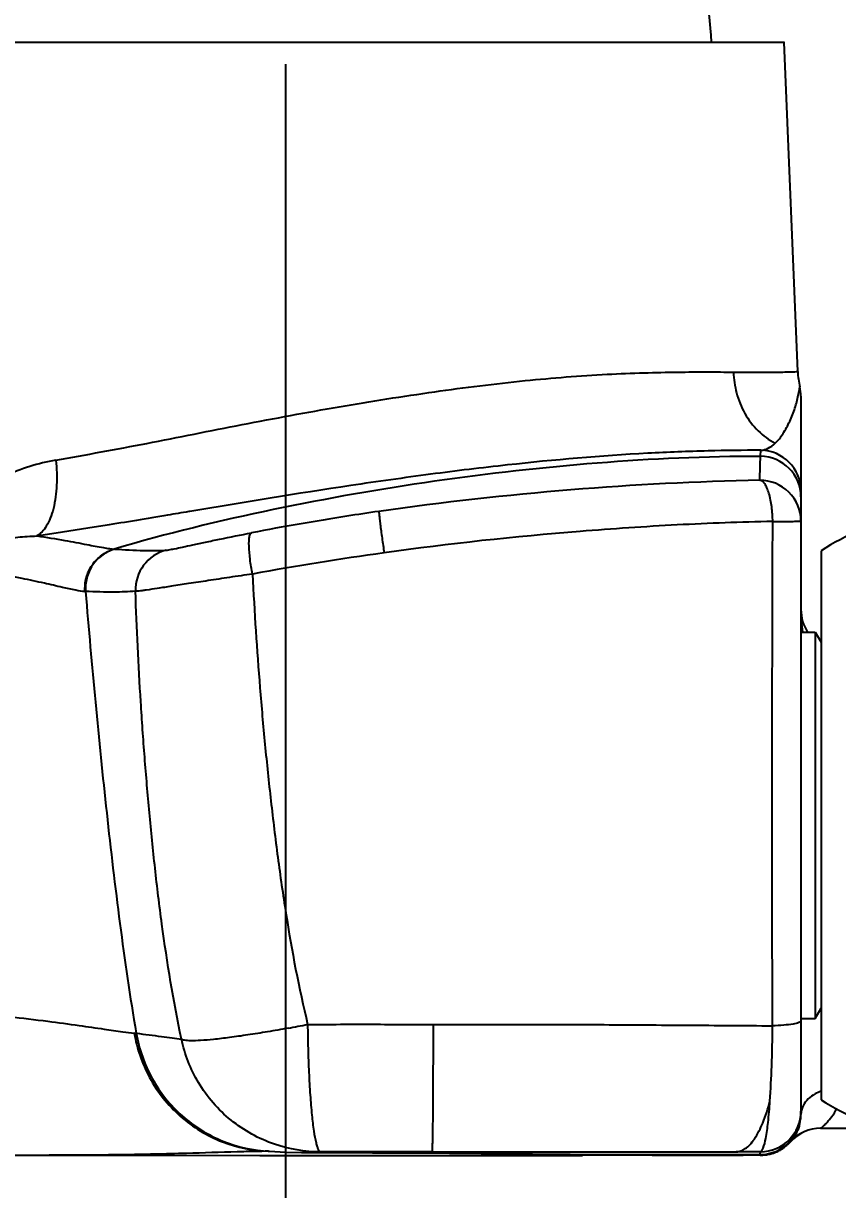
# Model space of a CAD drawing. Header units: millimetres. Extents: x 3766 to 4318, y 26587 to 26937.
# Drawn here: x 3940.9 to 3980.9, y 26662.7 to 26720.1 of the extents above; entities that cross this region are included whole.
import ezdxf

# ---------------------------------------------------------------- set-up
doc = ezdxf.new("R2010")
doc.units = ezdxf.units.MM
doc.styles.get("Standard").update_dxf_attribs({"font": ''})
doc.styles.get('Standard').set_extended_font_data('SimSun')
doc.dimstyles.new('副本 ISO-25-2bei', dxfattribs={"dimscale": 1.7, "dimtxt": 5, "dimasz": 5, "dimexe": 0.5, "dimexo": 0.625, "dimgap": 1, "dimtad": 1, "dimlfac": 0.0393, "dimdsep": 46, "dimtxsty": 'Standard', "dimcen": 2.5, "dimclrd": 1, "dimclre": 1, "dimclrt": 3, "dimadec": 0, "dimazin": 0, "dimtfac": 1, "dimtmove": 0, "dimatfit": 3, "dimfxl": 0, "dimarcsym": 0})

# ---------------------------------------------------------------- blocks, each defined once
blk = doc.blocks.new('*D2')
at = {"color": 1, "lineweight": -2, "transparency": 16777216}
for p, q in [((3953.78, 26718.093), (3953.78, 26602.999)), ((4030.716, 26620.6), (4030.716, 26602.999)), ((3962.28, 26603.849), (4022.216, 26603.849))]:
    blk.add_line(p, q, dxfattribs=at)
at = {"color": 1, "transparency": 16777216}
for points in [[(3962.28, 26605.266), (3962.28, 26602.433), (3953.78, 26603.849)], [(4022.216, 26605.266), (4022.216, 26602.433), (4030.716, 26603.849)]]:
    blk.add_solid(points, dxfattribs=at)
at = {"layer": 'Defpoints', "color": 0, "transparency": 16777216}
for p in [(3953.78, 26719.155), (4030.716, 26621.663), (4030.716, 26603.849)]:
    blk.add_point(p, dxfattribs=at)
at = {"color": 3, "transparency": 16777216, "insert": (3992.248, 26609.799), "char_height": 8.5, "attachment_point": 5, "bg_fill": 3, "box_fill_scale": 1.1, "bg_fill_color": 256, "bg_fill_true_color": 13158600, "bg_fill_transparency": 0}
blk.add_mtext('76.9', dxfattribs=at)
blk = doc.blocks.new('*D3')
at = {"color": 1, "lineweight": -2, "transparency": 16777216}
for p, q in [((3848.034, 26750.526), (3848.034, 26587.851)), ((4030.716, 26610.737), (4030.716, 26587.851)), ((3856.534, 26588.701), (4022.216, 26588.701))]:
    blk.add_line(p, q, dxfattribs=at)
at = {"color": 1, "transparency": 16777216}
for points in [[(3856.534, 26590.118), (3856.534, 26587.285), (3848.034, 26588.701)], [(4022.216, 26590.118), (4022.216, 26587.285), (4030.716, 26588.701)]]:
    blk.add_solid(points, dxfattribs=at)
at = {"layer": 'Defpoints', "color": 0, "transparency": 16777216}
for p in [(3848.034, 26751.588), (4030.716, 26611.8), (4030.716, 26588.701)]:
    blk.add_point(p, dxfattribs=at)
at = {"color": 3, "transparency": 16777216, "insert": (3939.375, 26594.651), "char_height": 8.5, "attachment_point": 5, "bg_fill": 3, "box_fill_scale": 1.1, "bg_fill_color": 256, "bg_fill_true_color": 13158600, "bg_fill_transparency": 0}
blk.add_mtext('182.7', dxfattribs=at)

msp = doc.modelspace()

# ---------------------------------------------------------------- linework, layer by layer
for points in [[(3974.703, 26719.166), (3974.521, 26722.898), (3973.343, 26726.514), (3971.29, 26729.638)], [(3929.272, 26719.166), (3929.272, 26719.166), (3978.287, 26719.166), (3978.287, 26719.166)], [(3978.943, 26702.968), (3978.943, 26702.968), (3978.285, 26719.166), (3978.285, 26719.166)], [(3978.944, 26702.968), (3978.954, 26702.715), (3978.989, 26702.465), (3979.046, 26702.219)], [(3979.1, 26701.763), (3979.1, 26701.917), (3979.081, 26702.069), (3979.046, 26702.219)], [(3979.1, 26701.763), (3979.1, 26701.763), (3979.1, 26666.457), (3979.1, 26666.457)], [(3977.117, 26698.805), (3977.117, 26698.805), (3977.129, 26699.103), (3977.129, 26699.103)], [(3979.1, 26697.103), (3979.1, 26698.196), (3978.222, 26699.087), (3977.129, 26699.103)], [(3979.1, 26696.806), (3979.1, 26697.903), (3978.214, 26698.795), (3977.115, 26698.805)], [(3977.099, 26697.622), (3977.094, 26697.623), (3977.089, 26697.623), (3977.083, 26697.625)], [(3949.072, 26696.093), (3949.072, 26696.093), (3949.024, 26696.085), (3949.024, 26696.085)], [(3981.993, 26695.163), (3981.335, 26694.885), (3980.701, 26694.551), (3980.1, 26694.166)], [(3945.382, 26694.242), (3945.382, 26694.242), (3945.358, 26694.244), (3945.358, 26694.244)], [(3947.913, 26694.185), (3946.995, 26693.955), (3946.364, 26693.115), (3946.4, 26692.169)], [(3958.62, 26694.059), (3956.456, 26693.755), (3954.296, 26693.409), (3952.146, 26693.018)], [(3980.1, 26694.166), (3980.1, 26694.166), (3980.1, 26667.166), (3980.1, 26667.166)], [(3943.924, 26692.155), (3943.933, 26692.155), (3943.941, 26692.154), (3943.949, 26692.154)], [(3979.1, 26691.266), (3979.1, 26690.898), (3979.125, 26690.53), (3979.177, 26690.164)], [(3979.1, 26691.266), (3979.1, 26690.874), (3979.215, 26690.49), (3979.431, 26690.162)], [(3979.1, 26690.166), (3979.1, 26690.166), (3979.799, 26690.166), (3979.799, 26690.166)], [(3979.799, 26690.166), (3979.799, 26690.166), (3980.1, 26689.665), (3980.1, 26689.665)], [(3979.799, 26690.166), (3979.799, 26690.166), (3979.799, 26671.165), (3979.799, 26671.165)], [(3979.799, 26671.165), (3979.799, 26671.165), (3980.1, 26671.665), (3980.1, 26671.665)], [(3979.1, 26671.165), (3979.1, 26671.165), (3979.799, 26671.165), (3979.799, 26671.165)], [(3953.895, 26670.687), (3954.217, 26670.746), (3954.538, 26670.808), (3954.86, 26670.872)], [(3980.1, 26667.166), (3980.701, 26666.779), (3981.335, 26666.446), (3981.993, 26666.168)], [(3977.107, 26664.611), (3978.209, 26664.616), (3979.1, 26665.51), (3979.1, 26666.611)], [(3979.084, 26666.199), (3979.092, 26666.263), (3979.097, 26666.328), (3979.098, 26666.393)], [(3979.098, 26666.398), (3979.098, 26666.398), (3979.1, 26666.484), (3979.1, 26666.484)], [(3979.098, 26666.399), (3979.1, 26666.422), (3979.1, 26666.445), (3979.1, 26666.468)], [(3979.098, 26666.393), (3979.1, 26666.411), (3979.1, 26666.429), (3979.1, 26666.446)], [(3979.113, 26666.604), (3979.106, 26666.564), (3979.102, 26666.524), (3979.1, 26666.484)], [(3979.1, 26666.484), (3979.1, 26666.472), (3979.1, 26666.46), (3979.1, 26666.446)], [(3978.914, 26665.676), (3978.914, 26665.676), (3979.009, 26665.894), (3979.009, 26665.894)], [(3978.395, 26664.942), (3978.395, 26664.942), (3978.762, 26665.356), (3978.762, 26665.356)], [(3980.07, 26665.765), (3979.504, 26665.765), (3978.963, 26665.526), (3978.584, 26665.106)], [(3980.074, 26665.765), (3979.506, 26665.765), (3978.966, 26665.524), (3978.586, 26665.103)], [(3980.072, 26665.765), (3980.072, 26665.765), (3983.369, 26665.765), (3983.369, 26665.765)], [(3952.924, 26664.632), (3952.924, 26664.632), (3952.965, 26664.631), (3952.965, 26664.631)], [(3952.937, 26664.631), (3952.937, 26664.631), (3952.946, 26664.631), (3952.946, 26664.631)], [(3952.965, 26664.631), (3952.965, 26664.631), (3952.976, 26664.631), (3952.976, 26664.631)], [(3952.98, 26664.631), (3952.98, 26664.631), (3952.984, 26664.631), (3952.984, 26664.631)], [(3977.395, 26664.489), (3977.395, 26664.489), (3977.926, 26664.645), (3977.926, 26664.645)], [(3977.787, 26664.562), (3977.873, 26664.593), (3977.956, 26664.631), (3978.035, 26664.672)], [(3977.922, 26664.617), (3977.922, 26664.617), (3978.217, 26664.782), (3978.217, 26664.782)], [(3977.926, 26664.645), (3977.926, 26664.645), (3978.395, 26664.942), (3978.395, 26664.942)], [(3978.035, 26664.672), (3978.061, 26664.687), (3978.087, 26664.7), (3978.112, 26664.715)], [(3978.112, 26664.715), (3978.134, 26664.728), (3978.156, 26664.742), (3978.178, 26664.756)], [(3978.178, 26664.756), (3978.217, 26664.781), (3978.254, 26664.807), (3978.291, 26664.834)], [(3978.291, 26664.834), (3978.399, 26664.914), (3978.496, 26665.004), (3978.586, 26665.102)], [(3978.584, 26665.106), (3978.584, 26665.106), (3978.586, 26665.103), (3978.586, 26665.103)], [(3978.586, 26665.107), (3978.586, 26665.107), (3978.586, 26665.107), (3978.586, 26665.107)], [(3939.278, 26664.437), (3940.238, 26664.435), (3941.198, 26664.434), (3942.157, 26664.434)], [(3942.152, 26664.434), (3942.152, 26664.434), (3952.509, 26664.423), (3952.509, 26664.423)], [(3952.507, 26664.423), (3952.507, 26664.423), (3954.481, 26664.422), (3954.481, 26664.422)], [(3954.48, 26664.422), (3954.48, 26664.422), (3959.957, 26664.421), (3959.957, 26664.421)], [(3955.492, 26664.601), (3955.492, 26664.601), (3954.834, 26664.573), (3954.834, 26664.573)], [(3960.986, 26664.6), (3960.986, 26664.6), (3955.492, 26664.601), (3955.492, 26664.601)], [(3958.053, 26664.56), (3958.053, 26664.56), (3960.195, 26664.549), (3960.195, 26664.549)], [(3959.956, 26664.421), (3959.956, 26664.421), (3963.256, 26664.422), (3963.256, 26664.422)], [(3960.195, 26664.549), (3960.195, 26664.549), (3961.827, 26664.537), (3961.827, 26664.537)], [(3960.986, 26664.6), (3965.965, 26664.597), (3970.945, 26664.6), (3975.926, 26664.609)], [(3963.256, 26664.422), (3963.256, 26664.422), (3966.323, 26664.426), (3966.323, 26664.426)], [(3966.323, 26664.426), (3966.323, 26664.426), (3967.774, 26664.427), (3967.774, 26664.427)], [(3967.774, 26664.427), (3967.774, 26664.427), (3968.366, 26664.429), (3968.366, 26664.429)], [(3968.366, 26664.429), (3968.366, 26664.429), (3968.284, 26664.429), (3968.284, 26664.429)], [(3971.785, 26664.437), (3971.785, 26664.437), (3968.366, 26664.429), (3968.366, 26664.429)], [(3971.785, 26664.437), (3971.785, 26664.437), (3975.287, 26664.442), (3975.287, 26664.442)], [(3975.172, 26664.442), (3975.172, 26664.442), (3976.261, 26664.445), (3976.261, 26664.445)], [(3977.099, 26664.441), (3977.099, 26664.441), (3975.287, 26664.441), (3975.287, 26664.441)], [(3977.107, 26664.611), (3977.107, 26664.611), (3975.926, 26664.609), (3975.926, 26664.609)], [(3977.097, 26664.467), (3977.097, 26664.467), (3977.395, 26664.489), (3977.395, 26664.489)], [(3977.098, 26664.467), (3977.098, 26664.467), (3977.098, 26664.467), (3977.098, 26664.467)], [(3977.102, 26664.467), (3977.102, 26664.467), (3977.099, 26664.467), (3977.099, 26664.467)], [(3977.099, 26664.441), (3977.099, 26664.441), (3977.383, 26664.461), (3977.383, 26664.461)], [(3977.103, 26664.441), (3977.241, 26664.441), (3977.38, 26664.455), (3977.517, 26664.485)], [(3977.103, 26664.441), (3977.103, 26664.441), (3977.228, 26664.445), (3977.228, 26664.445)], [(3977.228, 26664.445), (3977.228, 26664.445), (3977.59, 26664.502), (3977.59, 26664.502)], [(3977.383, 26664.461), (3977.383, 26664.461), (3977.446, 26664.479), (3977.446, 26664.479)], [(3977.517, 26664.485), (3977.554, 26664.493), (3977.592, 26664.501), (3977.628, 26664.512)], [(3977.59, 26664.502), (3977.59, 26664.502), (3977.922, 26664.617), (3977.922, 26664.617)], [(3977.628, 26664.512), (3977.653, 26664.518), (3977.677, 26664.525), (3977.701, 26664.533)], [(3977.701, 26664.533), (3977.731, 26664.542), (3977.759, 26664.552), (3977.787, 26664.562)], [(3977.914, 26664.615), (3977.914, 26664.615), (3977.92, 26664.616), (3977.92, 26664.616)]]:
    msp.add_open_spline(points, degree=3)
for points, knots in [([(3953.789, 26719.166), (3953.789, 26719.171), (3953.785, 26719.176), (3953.78, 26719.176), (3953.78, 26719.176), (3953.774, 26719.176), (3953.769, 26719.171), (3953.769, 26719.166), (3953.769, 26719.166), (3953.769, 26719.161), (3953.774, 26719.155), (3953.78, 26719.155), (3953.78, 26719.155), (3953.785, 26719.155), (3953.789, 26719.161), (3953.789, 26719.166)], [0, 0, 0, 0, 0.25, 0.25, 0.25, 0.25, 0.5, 0.5, 0.5, 0.5, 0.75, 0.75, 0.75, 0.75, 1, 1, 1, 1]), ([(3942.487, 26698.612), (3943.976, 26698.882), (3945.465, 26699.155), (3946.95, 26699.443), (3946.95, 26699.443), (3947.726, 26699.593), (3948.5, 26699.748), (3949.276, 26699.902), (3949.276, 26699.902), (3950.063, 26700.057), (3950.851, 26700.213), (3951.641, 26700.366), (3951.641, 26700.366), (3953.227, 26700.672), (3954.817, 26700.967), (3956.41, 26701.241), (3956.41, 26701.241), (3957.971, 26701.509), (3959.535, 26701.757), (3961.103, 26701.979), (3961.103, 26701.979), (3962.582, 26702.19), (3964.064, 26702.375), (3965.551, 26702.527), (3965.551, 26702.527), (3966.891, 26702.662), (3968.236, 26702.767), (3969.583, 26702.838), (3969.583, 26702.838), (3970.185, 26702.869), (3970.789, 26702.895), (3971.393, 26702.912), (3971.393, 26702.912), (3971.942, 26702.928), (3972.492, 26702.939), (3973.04, 26702.947), (3973.04, 26702.947), (3973.531, 26702.953), (3974.021, 26702.957), (3974.511, 26702.956), (3974.511, 26702.956), (3974.937, 26702.956), (3975.363, 26702.952), (3975.788, 26702.941)], [0, 0, 0, 0, 0.090909, 0.090909, 0.090909, 0.090909, 0.181818, 0.181818, 0.181818, 0.181818, 0.272727, 0.272727, 0.272727, 0.272727, 0.363636, 0.363636, 0.363636, 0.363636, 0.454545, 0.454545, 0.454545, 0.454545, 0.545455, 0.545455, 0.545455, 0.545455, 0.636364, 0.636364, 0.636364, 0.636364, 0.727273, 0.727273, 0.727273, 0.727273, 0.818182, 0.818182, 0.818182, 0.818182, 0.909091, 0.909091, 0.909091, 0.909091, 1, 1, 1, 1]), ([(3975.788, 26702.941), (3976.239, 26702.936), (3976.69, 26702.935), (3977.14, 26702.936), (3977.14, 26702.936), (3977.32, 26702.937), (3977.501, 26702.939), (3977.681, 26702.941), (3977.681, 26702.941), (3977.831, 26702.943), (3977.98, 26702.945), (3978.13, 26702.948), (3978.13, 26702.948), (3978.246, 26702.951), (3978.362, 26702.953), (3978.479, 26702.956), (3978.479, 26702.956), (3978.563, 26702.959), (3978.647, 26702.961), (3978.732, 26702.964), (3978.732, 26702.964), (3978.783, 26702.964), (3978.835, 26702.966), (3978.887, 26702.968), (3978.887, 26702.968), (3978.906, 26702.968), (3978.926, 26702.97), (3978.944, 26702.968)], [0, 0, 0, 0, 0.142857, 0.142857, 0.142857, 0.142857, 0.285714, 0.285714, 0.285714, 0.285714, 0.428571, 0.428571, 0.428571, 0.428571, 0.571429, 0.571429, 0.571429, 0.571429, 0.714286, 0.714286, 0.714286, 0.714286, 0.857143, 0.857143, 0.857143, 0.857143, 1, 1, 1, 1]), ([(3975.788, 26702.941), (3975.799, 26702.598), (3975.848, 26702.254), (3975.937, 26701.921), (3975.937, 26701.921), (3976.03, 26701.571), (3976.167, 26701.233), (3976.344, 26700.917), (3976.344, 26700.917), (3976.521, 26700.603), (3976.74, 26700.311), (3976.998, 26700.058), (3976.998, 26700.058), (3977.243, 26699.816), (3977.525, 26699.609), (3977.829, 26699.45)], [0, 0, 0, 0, 0.25, 0.25, 0.25, 0.25, 0.5, 0.5, 0.5, 0.5, 0.75, 0.75, 0.75, 0.75, 1, 1, 1, 1]), ([(3978.971, 26701.815), (3978.99, 26701.906), (3979.009, 26701.997), (3979.025, 26702.088), (3979.025, 26702.088), (3979.03, 26702.116), (3979.035, 26702.144), (3979.039, 26702.172), (3979.039, 26702.172), (3979.042, 26702.188), (3979.045, 26702.203), (3979.046, 26702.219)], [0, 0, 0, 0, 0.333333, 0.333333, 0.333333, 0.333333, 0.666667, 0.666667, 0.666667, 0.666667, 1, 1, 1, 1]), ([(3977.829, 26699.45), (3977.985, 26699.583), (3978.11, 26699.749), (3978.222, 26699.923), (3978.222, 26699.923), (3978.346, 26700.114), (3978.453, 26700.315), (3978.55, 26700.521), (3978.55, 26700.521), (3978.649, 26700.733), (3978.736, 26700.949), (3978.807, 26701.171), (3978.807, 26701.171), (3978.875, 26701.383), (3978.927, 26701.598), (3978.971, 26701.815)], [0, 0, 0, 0, 0.25, 0.25, 0.25, 0.25, 0.5, 0.5, 0.5, 0.5, 0.75, 0.75, 0.75, 0.75, 1, 1, 1, 1]), ([(3977.13, 26699.103), (3976.266, 26699.102), (3975.402, 26699.092), (3974.539, 26699.071), (3974.539, 26699.071), (3973.549, 26699.047), (3972.56, 26699.007), (3971.571, 26698.954), (3971.571, 26698.954), (3969.273, 26698.83), (3966.978, 26698.632), (3964.689, 26698.381), (3964.689, 26698.381), (3963.426, 26698.243), (3962.166, 26698.088), (3960.905, 26697.922), (3960.905, 26697.922), (3959.598, 26697.749), (3958.293, 26697.564), (3956.988, 26697.369), (3956.988, 26697.369), (3954.344, 26696.973), (3951.707, 26696.534), (3949.072, 26696.093)], [0, 0, 0, 0, 0.166667, 0.166667, 0.166667, 0.166667, 0.333333, 0.333333, 0.333333, 0.333333, 0.5, 0.5, 0.5, 0.5, 0.666667, 0.666667, 0.666667, 0.666667, 0.833333, 0.833333, 0.833333, 0.833333, 1, 1, 1, 1]), ([(3977.128, 26699.103), (3977.252, 26699.108), (3977.375, 26699.146), (3977.487, 26699.202), (3977.487, 26699.202), (3977.613, 26699.265), (3977.726, 26699.35), (3977.827, 26699.447)], [0, 0, 0, 0, 0.5, 0.5, 0.5, 0.5, 1, 1, 1, 1]), ([(3942.487, 26698.612), (3942.052, 26698.537), (3941.621, 26698.434), (3941.2, 26698.303), (3941.2, 26698.303), (3940.786, 26698.174), (3940.382, 26698.019), (3939.986, 26697.843), (3939.986, 26697.843), (3939.598, 26697.67), (3939.219, 26697.476), (3938.85, 26697.265), (3938.85, 26697.265), (3938.488, 26697.057), (3938.133, 26696.834), (3937.788, 26696.597), (3937.788, 26696.597), (3937.618, 26696.481), (3937.449, 26696.36), (3937.284, 26696.239), (3937.284, 26696.239), (3937.118, 26696.117), (3936.956, 26695.991), (3936.795, 26695.864), (3936.795, 26695.864), (3936.635, 26695.738), (3936.478, 26695.608), (3936.323, 26695.477), (3936.323, 26695.477), (3936.169, 26695.346), (3936.017, 26695.212), (3935.867, 26695.077), (3935.867, 26695.077), (3935.718, 26694.943), (3935.571, 26694.807), (3935.427, 26694.669), (3935.427, 26694.669), (3935.354, 26694.6), (3935.282, 26694.53), (3935.211, 26694.46), (3935.211, 26694.46), (3935.14, 26694.391), (3935.071, 26694.321), (3935, 26694.25), (3935, 26694.25), (3934.93, 26694.181), (3934.862, 26694.11), (3934.792, 26694.039), (3934.792, 26694.039), (3934.759, 26694.004), (3934.724, 26693.968), (3934.691, 26693.933), (3934.691, 26693.933), (3934.656, 26693.897), (3934.622, 26693.861), (3934.589, 26693.825), (3934.589, 26693.825), (3934.556, 26693.79), (3934.522, 26693.754), (3934.487, 26693.719), (3934.487, 26693.719), (3934.454, 26693.683), (3934.419, 26693.648), (3934.388, 26693.611), (3934.388, 26693.611), (3934.356, 26693.572), (3934.327, 26693.529), (3934.295, 26693.492), (3934.295, 26693.492), (3934.279, 26693.473), (3934.263, 26693.456), (3934.244, 26693.44), (3934.244, 26693.44), (3934.228, 26693.425), (3934.209, 26693.413), (3934.188, 26693.406)], [0, 0, 0, 0, 0.052632, 0.052632, 0.052632, 0.052632, 0.105263, 0.105263, 0.105263, 0.105263, 0.157895, 0.157895, 0.157895, 0.157895, 0.210526, 0.210526, 0.210526, 0.210526, 0.263158, 0.263158, 0.263158, 0.263158, 0.315789, 0.315789, 0.315789, 0.315789, 0.368421, 0.368421, 0.368421, 0.368421, 0.421053, 0.421053, 0.421053, 0.421053, 0.473684, 0.473684, 0.473684, 0.473684, 0.526316, 0.526316, 0.526316, 0.526316, 0.578947, 0.578947, 0.578947, 0.578947, 0.631579, 0.631579, 0.631579, 0.631579, 0.684211, 0.684211, 0.684211, 0.684211, 0.736842, 0.736842, 0.736842, 0.736842, 0.789474, 0.789474, 0.789474, 0.789474, 0.842105, 0.842105, 0.842105, 0.842105, 0.894737, 0.894737, 0.894737, 0.894737, 0.947368, 0.947368, 0.947368, 0.947368, 1, 1, 1, 1]), ([(3942.487, 26698.612), (3942.528, 26698.204), (3942.543, 26697.793), (3942.524, 26697.384), (3942.524, 26697.384), (3942.505, 26696.997), (3942.459, 26696.612), (3942.364, 26696.237), (3942.364, 26696.237), (3942.323, 26696.074), (3942.273, 26695.913), (3942.211, 26695.758), (3942.211, 26695.758), (3942.157, 26695.624), (3942.096, 26695.493), (3942.018, 26695.369), (3942.018, 26695.369), (3941.901, 26695.178), (3941.748, 26695), (3941.554, 26694.891)], [0, 0, 0, 0, 0.2, 0.2, 0.2, 0.2, 0.4, 0.4, 0.4, 0.4, 0.6, 0.6, 0.6, 0.6, 0.8, 0.8, 0.8, 0.8, 1, 1, 1, 1]), ([(3977.114, 26698.803), (3974.436, 26698.803), (3971.757, 26698.682), (3969.087, 26698.47), (3969.087, 26698.47), (3966.414, 26698.259), (3963.749, 26697.958), (3961.094, 26697.576), (3961.094, 26697.576), (3958.44, 26697.195), (3955.796, 26696.732), (3953.17, 26696.184), (3953.17, 26696.184), (3950.542, 26695.636), (3947.932, 26695.004), (3945.358, 26694.244)], [0, 0, 0, 0, 0.25, 0.25, 0.25, 0.25, 0.5, 0.5, 0.5, 0.5, 0.75, 0.75, 0.75, 0.75, 1, 1, 1, 1]), ([(3977.083, 26697.625), (3977.083, 26697.827), (3977.089, 26698.029), (3977.094, 26698.231), (3977.094, 26698.231), (3977.098, 26698.421), (3977.103, 26698.612), (3977.114, 26698.803)], [0, 0, 0, 0, 0.5, 0.5, 0.5, 0.5, 1, 1, 1, 1]), ([(3977.083, 26697.625), (3973.986, 26697.57), (3970.889, 26697.407), (3967.801, 26697.155), (3967.801, 26697.155), (3964.645, 26696.898), (3961.498, 26696.548), (3958.366, 26696.097)], [0, 0, 0, 0, 0.5, 0.5, 0.5, 0.5, 1, 1, 1, 1]), ([(3979.1, 26695.626), (3979.1, 26696.158), (3978.887, 26696.669), (3978.508, 26697.044), (3978.508, 26697.044), (3978.13, 26697.42), (3977.616, 26697.629), (3977.083, 26697.625)], [0, 0, 0, 0, 0.5, 0.5, 0.5, 0.5, 1, 1, 1, 1]), ([(3977.715, 26695.599), (3977.712, 26695.839), (3977.696, 26696.079), (3977.665, 26696.317), (3977.665, 26696.317), (3977.637, 26696.545), (3977.594, 26696.77), (3977.528, 26696.989), (3977.528, 26696.989), (3977.499, 26697.079), (3977.467, 26697.168), (3977.43, 26697.254), (3977.43, 26697.254), (3977.4, 26697.321), (3977.367, 26697.386), (3977.322, 26697.449), (3977.322, 26697.449), (3977.265, 26697.53), (3977.192, 26697.606), (3977.099, 26697.622)], [0, 0, 0, 0, 0.2, 0.2, 0.2, 0.2, 0.4, 0.4, 0.4, 0.4, 0.6, 0.6, 0.6, 0.6, 0.8, 0.8, 0.8, 0.8, 1, 1, 1, 1]), ([(3949.024, 26696.085), (3948.674, 26696.027), (3948.327, 26695.968), (3947.977, 26695.909), (3947.977, 26695.909), (3946.954, 26695.738), (3945.93, 26695.567), (3944.907, 26695.402)], [0, 0, 0, 0, 0.5, 0.5, 0.5, 0.5, 1, 1, 1, 1]), ([(3958.366, 26696.097), (3957.84, 26696.02), (3957.315, 26695.942), (3956.789, 26695.86), (3956.789, 26695.86), (3955.223, 26695.616), (3953.661, 26695.346), (3952.105, 26695.044)], [0, 0, 0, 0, 0.5, 0.5, 0.5, 0.5, 1, 1, 1, 1]), ([(3958.366, 26696.097), (3958.363, 26696.091), (3958.365, 26696.086), (3958.365, 26696.082), (3958.365, 26696.082), (3958.365, 26696.07), (3958.365, 26696.061), (3958.365, 26696.05), (3958.365, 26696.05), (3958.366, 26696.034), (3958.367, 26696.016), (3958.369, 26696), (3958.369, 26696), (3958.37, 26695.978), (3958.372, 26695.954), (3958.374, 26695.931), (3958.374, 26695.931), (3958.381, 26695.867), (3958.388, 26695.801), (3958.396, 26695.735), (3958.396, 26695.735), (3958.405, 26695.647), (3958.416, 26695.559), (3958.426, 26695.469), (3958.426, 26695.469), (3958.44, 26695.362), (3958.454, 26695.254), (3958.468, 26695.147), (3958.468, 26695.147), (3958.484, 26695.026), (3958.5, 26694.907), (3958.517, 26694.788), (3958.517, 26694.788), (3958.549, 26694.545), (3958.584, 26694.301), (3958.62, 26694.059)], [0, 0, 0, 0, 0.111111, 0.111111, 0.111111, 0.111111, 0.222222, 0.222222, 0.222222, 0.222222, 0.333333, 0.333333, 0.333333, 0.333333, 0.444444, 0.444444, 0.444444, 0.444444, 0.555556, 0.555556, 0.555556, 0.555556, 0.666667, 0.666667, 0.666667, 0.666667, 0.777778, 0.777778, 0.777778, 0.777778, 0.888889, 0.888889, 0.888889, 0.888889, 1, 1, 1, 1]), ([(3977.715, 26695.599), (3976.152, 26695.574), (3974.588, 26695.513), (3973.027, 26695.43), (3973.027, 26695.43), (3971.433, 26695.346), (3969.841, 26695.239), (3968.252, 26695.112), (3968.252, 26695.112), (3965.032, 26694.854), (3961.818, 26694.511), (3958.62, 26694.059)], [0, 0, 0, 0, 0.333333, 0.333333, 0.333333, 0.333333, 0.666667, 0.666667, 0.666667, 0.666667, 1, 1, 1, 1]), ([(3977.705, 26670.801), (3977.697, 26672.861), (3977.693, 26674.922), (3977.691, 26676.981), (3977.691, 26676.981), (3977.689, 26679.047), (3977.688, 26681.112), (3977.689, 26683.177), (3977.689, 26683.177), (3977.692, 26687.317), (3977.701, 26691.458), (3977.715, 26695.599)], [0, 0, 0, 0, 0.333333, 0.333333, 0.333333, 0.333333, 0.666667, 0.666667, 0.666667, 0.666667, 1, 1, 1, 1]), ([(3977.715, 26695.599), (3977.813, 26695.599), (3977.909, 26695.599), (3978.005, 26695.6), (3978.005, 26695.6), (3978.095, 26695.6), (3978.184, 26695.602), (3978.274, 26695.603), (3978.274, 26695.603), (3978.353, 26695.603), (3978.433, 26695.604), (3978.512, 26695.606), (3978.512, 26695.606), (3978.58, 26695.607), (3978.649, 26695.607), (3978.717, 26695.608), (3978.717, 26695.608), (3978.772, 26695.61), (3978.827, 26695.611), (3978.882, 26695.612), (3978.882, 26695.612), (3978.903, 26695.614), (3978.924, 26695.614), (3978.947, 26695.615), (3978.947, 26695.615), (3978.964, 26695.615), (3978.983, 26695.616), (3979.002, 26695.616), (3979.002, 26695.616), (3979.015, 26695.618), (3979.029, 26695.618), (3979.043, 26695.619), (3979.043, 26695.619), (3979.054, 26695.619), (3979.066, 26695.619), (3979.074, 26695.62), (3979.074, 26695.62), (3979.081, 26695.622), (3979.085, 26695.623), (3979.093, 26695.623), (3979.093, 26695.623), (3979.096, 26695.623), (3979.1, 26695.623), (3979.1, 26695.626)], [0, 0, 0, 0, 0.090909, 0.090909, 0.090909, 0.090909, 0.181818, 0.181818, 0.181818, 0.181818, 0.272727, 0.272727, 0.272727, 0.272727, 0.363636, 0.363636, 0.363636, 0.363636, 0.454545, 0.454545, 0.454545, 0.454545, 0.545455, 0.545455, 0.545455, 0.545455, 0.636364, 0.636364, 0.636364, 0.636364, 0.727273, 0.727273, 0.727273, 0.727273, 0.818182, 0.818182, 0.818182, 0.818182, 0.909091, 0.909091, 0.909091, 0.909091, 1, 1, 1, 1]), ([(3944.907, 26695.402), (3944.625, 26695.357), (3944.341, 26695.311), (3944.059, 26695.267), (3944.059, 26695.267), (3943.225, 26695.136), (3942.39, 26695.009), (3941.554, 26694.891)], [0, 0, 0, 0, 0.5, 0.5, 0.5, 0.5, 1, 1, 1, 1]), ([(3947.913, 26694.185), (3947.956, 26694.188), (3948, 26694.197), (3948.043, 26694.205), (3948.043, 26694.205), (3948.131, 26694.224), (3948.221, 26694.241), (3948.309, 26694.26), (3948.309, 26694.26), (3948.442, 26694.287), (3948.574, 26694.316), (3948.707, 26694.344), (3948.707, 26694.344), (3948.878, 26694.382), (3949.049, 26694.418), (3949.22, 26694.455), (3949.22, 26694.455), (3949.425, 26694.499), (3949.63, 26694.542), (3949.836, 26694.585), (3949.836, 26694.585), (3950.068, 26694.634), (3950.301, 26694.683), (3950.534, 26694.731), (3950.534, 26694.731), (3951.057, 26694.838), (3951.58, 26694.942), (3952.105, 26695.044)], [0, 0, 0, 0, 0.142857, 0.142857, 0.142857, 0.142857, 0.285714, 0.285714, 0.285714, 0.285714, 0.428571, 0.428571, 0.428571, 0.428571, 0.571429, 0.571429, 0.571429, 0.571429, 0.714286, 0.714286, 0.714286, 0.714286, 0.857143, 0.857143, 0.857143, 0.857143, 1, 1, 1, 1]), ([(3952.146, 26693.018), (3952.099, 26693.256), (3952.061, 26693.497), (3952.031, 26693.738), (3952.031, 26693.738), (3952.003, 26693.961), (3951.983, 26694.188), (3951.979, 26694.412), (3951.979, 26694.412), (3951.976, 26694.501), (3951.978, 26694.589), (3951.983, 26694.677), (3951.983, 26694.677), (3951.988, 26694.743), (3951.995, 26694.808), (3952.008, 26694.873), (3952.008, 26694.873), (3952.016, 26694.914), (3952.027, 26694.955), (3952.05, 26694.994), (3952.05, 26694.994), (3952.063, 26695.016), (3952.081, 26695.037), (3952.105, 26695.044)], [0, 0, 0, 0, 0.166667, 0.166667, 0.166667, 0.166667, 0.333333, 0.333333, 0.333333, 0.333333, 0.5, 0.5, 0.5, 0.5, 0.666667, 0.666667, 0.666667, 0.666667, 0.833333, 0.833333, 0.833333, 0.833333, 1, 1, 1, 1]), ([(3934.188, 26693.406), (3934.35, 26693.4), (3934.502, 26693.476), (3934.657, 26693.529), (3934.657, 26693.529), (3934.733, 26693.556), (3934.811, 26693.577), (3934.89, 26693.599), (3934.89, 26693.599), (3934.968, 26693.62), (3935.044, 26693.643), (3935.121, 26693.666), (3935.121, 26693.666), (3935.199, 26693.687), (3935.277, 26693.71), (3935.354, 26693.733), (3935.354, 26693.733), (3935.431, 26693.754), (3935.508, 26693.775), (3935.584, 26693.797), (3935.584, 26693.797), (3935.738, 26693.84), (3935.892, 26693.881), (3936.046, 26693.923), (3936.046, 26693.923), (3936.198, 26693.963), (3936.351, 26694.003), (3936.504, 26694.042), (3936.504, 26694.042), (3936.656, 26694.081), (3936.809, 26694.119), (3936.961, 26694.157), (3936.961, 26694.157), (3937.263, 26694.232), (3937.567, 26694.303), (3937.872, 26694.369), (3937.872, 26694.369), (3938.175, 26694.436), (3938.478, 26694.501), (3938.782, 26694.558), (3938.782, 26694.558), (3939.086, 26694.616), (3939.389, 26694.668), (3939.694, 26694.715), (3939.694, 26694.715), (3940.001, 26694.76), (3940.309, 26694.799), (3940.616, 26694.828), (3940.616, 26694.828), (3940.928, 26694.859), (3941.241, 26694.881), (3941.555, 26694.891)], [0, 0, 0, 0, 0.076923, 0.076923, 0.076923, 0.076923, 0.153846, 0.153846, 0.153846, 0.153846, 0.230769, 0.230769, 0.230769, 0.230769, 0.307692, 0.307692, 0.307692, 0.307692, 0.384615, 0.384615, 0.384615, 0.384615, 0.461538, 0.461538, 0.461538, 0.461538, 0.538462, 0.538462, 0.538462, 0.538462, 0.615385, 0.615385, 0.615385, 0.615385, 0.692308, 0.692308, 0.692308, 0.692308, 0.769231, 0.769231, 0.769231, 0.769231, 0.846154, 0.846154, 0.846154, 0.846154, 0.923077, 0.923077, 0.923077, 0.923077, 1, 1, 1, 1]), ([(3941.555, 26694.891), (3942.014, 26694.826), (3942.472, 26694.752), (3942.928, 26694.672), (3942.928, 26694.672), (3943.292, 26694.608), (3943.655, 26694.538), (3944.017, 26694.467), (3944.017, 26694.467), (3944.286, 26694.415), (3944.554, 26694.361), (3944.823, 26694.315), (3944.823, 26694.315), (3944.923, 26694.297), (3945.022, 26694.28), (3945.122, 26694.266), (3945.122, 26694.266), (3945.2, 26694.256), (3945.277, 26694.246), (3945.356, 26694.244)], [0, 0, 0, 0, 0.2, 0.2, 0.2, 0.2, 0.4, 0.4, 0.4, 0.4, 0.6, 0.6, 0.6, 0.6, 0.8, 0.8, 0.8, 0.8, 1, 1, 1, 1]), ([(3943.924, 26692.155), (3943.905, 26692.383), (3943.926, 26692.614), (3943.984, 26692.836), (3943.984, 26692.836), (3944.043, 26693.057), (3944.14, 26693.268), (3944.27, 26693.456), (3944.27, 26693.456), (3944.398, 26693.644), (3944.56, 26693.81), (3944.745, 26693.945), (3944.745, 26693.945), (3944.93, 26694.079), (3945.138, 26694.181), (3945.356, 26694.244)], [0, 0, 0, 0, 0.25, 0.25, 0.25, 0.25, 0.5, 0.5, 0.5, 0.5, 0.75, 0.75, 0.75, 0.75, 1, 1, 1, 1]), ([(3945.383, 26694.242), (3945.17, 26694.181), (3944.968, 26694.083), (3944.788, 26693.956), (3944.788, 26693.956), (3944.595, 26693.82), (3944.428, 26693.65), (3944.294, 26693.456), (3944.294, 26693.456), (3944.16, 26693.262), (3944.061, 26693.044), (3944.004, 26692.815), (3944.004, 26692.815), (3943.949, 26692.599), (3943.93, 26692.375), (3943.949, 26692.155)], [0, 0, 0, 0, 0.25, 0.25, 0.25, 0.25, 0.5, 0.5, 0.5, 0.5, 0.75, 0.75, 0.75, 0.75, 1, 1, 1, 1]), ([(3945.379, 26694.241), (3945.855, 26694.218), (3946.33, 26694.188), (3946.807, 26694.177), (3946.807, 26694.177), (3947.175, 26694.167), (3947.543, 26694.17), (3947.91, 26694.184)], [0, 0, 0, 0, 0.5, 0.5, 0.5, 0.5, 1, 1, 1, 1]), ([(3943.925, 26692.155), (3943.772, 26692.163), (3943.621, 26692.189), (3943.471, 26692.218), (3943.471, 26692.218), (3943.248, 26692.261), (3943.027, 26692.309), (3942.806, 26692.36), (3942.806, 26692.36), (3942.512, 26692.427), (3942.219, 26692.496), (3941.925, 26692.563), (3941.925, 26692.563), (3941.559, 26692.646), (3941.194, 26692.727), (3940.826, 26692.8), (3940.826, 26692.8), (3940.387, 26692.888), (3939.947, 26692.969), (3939.506, 26693.038), (3939.506, 26693.038), (3938.993, 26693.119), (3938.477, 26693.185), (3937.961, 26693.238), (3937.961, 26693.238), (3937.37, 26693.298), (3936.778, 26693.338), (3936.185, 26693.362), (3936.185, 26693.362), (3935.519, 26693.39), (3934.853, 26693.396), (3934.186, 26693.385)], [0, 0, 0, 0, 0.125, 0.125, 0.125, 0.125, 0.25, 0.25, 0.25, 0.25, 0.375, 0.375, 0.375, 0.375, 0.5, 0.5, 0.5, 0.5, 0.625, 0.625, 0.625, 0.625, 0.75, 0.75, 0.75, 0.75, 0.875, 0.875, 0.875, 0.875, 1, 1, 1, 1]), ([(3952.146, 26693.018), (3951.773, 26692.963), (3951.4, 26692.907), (3951.026, 26692.851), (3951.026, 26692.851), (3950.675, 26692.799), (3950.324, 26692.745), (3949.972, 26692.692), (3949.972, 26692.692), (3949.651, 26692.642), (3949.331, 26692.594), (3949.01, 26692.545), (3949.01, 26692.545), (3948.731, 26692.5), (3948.45, 26692.458), (3948.169, 26692.415), (3948.169, 26692.415), (3947.936, 26692.379), (3947.703, 26692.343), (3947.47, 26692.308), (3947.47, 26692.308), (3947.291, 26692.28), (3947.113, 26692.253), (3946.932, 26692.228), (3946.932, 26692.228), (3946.866, 26692.218), (3946.797, 26692.209), (3946.729, 26692.199), (3946.729, 26692.199), (3946.677, 26692.193), (3946.623, 26692.186), (3946.571, 26692.181), (3946.571, 26692.181), (3946.534, 26692.177), (3946.498, 26692.173), (3946.46, 26692.17), (3946.46, 26692.17), (3946.44, 26692.169), (3946.42, 26692.167), (3946.4, 26692.169)], [0, 0, 0, 0, 0.1, 0.1, 0.1, 0.1, 0.2, 0.2, 0.2, 0.2, 0.3, 0.3, 0.3, 0.3, 0.4, 0.4, 0.4, 0.4, 0.5, 0.5, 0.5, 0.5, 0.6, 0.6, 0.6, 0.6, 0.7, 0.7, 0.7, 0.7, 0.8, 0.8, 0.8, 0.8, 0.9, 0.9, 0.9, 0.9, 1, 1, 1, 1]), ([(3952.146, 26693.018), (3952.245, 26691.153), (3952.366, 26689.288), (3952.516, 26687.426), (3952.516, 26687.426), (3952.59, 26686.496), (3952.672, 26685.566), (3952.762, 26684.639), (3952.762, 26684.639), (3952.851, 26683.712), (3952.949, 26682.786), (3953.055, 26681.86), (3953.055, 26681.86), (3953.159, 26680.937), (3953.271, 26680.014), (3953.393, 26679.092), (3953.393, 26679.092), (3953.515, 26678.17), (3953.646, 26677.251), (3953.791, 26676.335), (3953.791, 26676.335), (3954.08, 26674.5), (3954.426, 26672.675), (3954.86, 26670.872)], [0, 0, 0, 0, 0.166667, 0.166667, 0.166667, 0.166667, 0.333333, 0.333333, 0.333333, 0.333333, 0.5, 0.5, 0.5, 0.5, 0.666667, 0.666667, 0.666667, 0.666667, 0.833333, 0.833333, 0.833333, 0.833333, 1, 1, 1, 1]), ([(3946.4, 26692.169), (3946.049, 26692.142), (3945.699, 26692.131), (3945.347, 26692.13), (3945.347, 26692.13), (3944.88, 26692.127), (3944.415, 26692.142), (3943.949, 26692.155)], [0, 0, 0, 0, 0.5, 0.5, 0.5, 0.5, 1, 1, 1, 1]), ([(3943.949, 26692.155), (3944.096, 26690.338), (3944.255, 26688.523), (3944.428, 26686.709), (3944.428, 26686.709), (3944.6, 26684.894), (3944.785, 26683.082), (3944.984, 26681.27), (3944.984, 26681.27), (3945.184, 26679.457), (3945.395, 26677.647), (3945.633, 26675.84), (3945.633, 26675.84), (3945.87, 26674.032), (3946.131, 26672.229), (3946.436, 26670.433)], [0, 0, 0, 0, 0.25, 0.25, 0.25, 0.25, 0.5, 0.5, 0.5, 0.5, 0.75, 0.75, 0.75, 0.75, 1, 1, 1, 1]), ([(3948.658, 26670.149), (3948.268, 26672.021), (3947.955, 26673.909), (3947.698, 26675.803), (3947.698, 26675.803), (3947.575, 26676.719), (3947.464, 26677.636), (3947.363, 26678.554), (3947.363, 26678.554), (3947.263, 26679.463), (3947.172, 26680.372), (3947.086, 26681.282), (3947.086, 26681.282), (3947.002, 26682.189), (3946.923, 26683.098), (3946.852, 26684.006), (3946.852, 26684.006), (3946.781, 26684.915), (3946.718, 26685.824), (3946.662, 26686.733), (3946.662, 26686.733), (3946.55, 26688.544), (3946.463, 26690.356), (3946.4, 26692.169)], [0, 0, 0, 0, 0.166667, 0.166667, 0.166667, 0.166667, 0.333333, 0.333333, 0.333333, 0.333333, 0.5, 0.5, 0.5, 0.5, 0.666667, 0.666667, 0.666667, 0.666667, 0.833333, 0.833333, 0.833333, 0.833333, 1, 1, 1, 1]), ([(3933.871, 26671.663), (3935.353, 26671.652), (3936.835, 26671.566), (3938.312, 26671.438), (3938.312, 26671.438), (3939.575, 26671.33), (3940.834, 26671.189), (3942.091, 26671.027), (3942.091, 26671.027), (3942.603, 26670.962), (3943.115, 26670.892), (3943.627, 26670.82), (3943.627, 26670.82), (3944.04, 26670.761), (3944.452, 26670.701), (3944.865, 26670.641), (3944.865, 26670.641), (3945.17, 26670.595), (3945.475, 26670.551), (3945.781, 26670.507), (3945.781, 26670.507), (3945.966, 26670.48), (3946.154, 26670.455), (3946.34, 26670.433)], [0, 0, 0, 0, 0.166667, 0.166667, 0.166667, 0.166667, 0.333333, 0.333333, 0.333333, 0.333333, 0.5, 0.5, 0.5, 0.5, 0.666667, 0.666667, 0.666667, 0.666667, 0.833333, 0.833333, 0.833333, 0.833333, 1, 1, 1, 1]), ([(3979.1, 26671.033), (3979.1, 26671.018), (3979.089, 26671.006), (3979.077, 26670.996), (3979.077, 26670.996), (3979.054, 26670.978), (3979.03, 26670.968), (3979.006, 26670.959), (3979.006, 26670.959), (3978.912, 26670.925), (3978.813, 26670.905), (3978.714, 26670.889), (3978.714, 26670.889), (3978.56, 26670.864), (3978.408, 26670.848), (3978.254, 26670.834), (3978.254, 26670.834), (3978.072, 26670.82), (3977.889, 26670.809), (3977.705, 26670.801)], [0, 0, 0, 0, 0.2, 0.2, 0.2, 0.2, 0.4, 0.4, 0.4, 0.4, 0.6, 0.6, 0.6, 0.6, 0.8, 0.8, 0.8, 0.8, 1, 1, 1, 1]), ([(3946.34, 26670.434), (3946.468, 26669.681), (3946.722, 26668.944), (3947.089, 26668.268), (3947.089, 26668.268), (3947.477, 26667.551), (3947.991, 26666.904), (3948.601, 26666.365), (3948.601, 26666.365), (3949.211, 26665.824), (3949.917, 26665.393), (3950.677, 26665.096), (3950.677, 26665.096), (3951.394, 26664.818), (3952.16, 26664.66), (3952.924, 26664.631)], [0, 0, 0, 0, 0.25, 0.25, 0.25, 0.25, 0.5, 0.5, 0.5, 0.5, 0.75, 0.75, 0.75, 0.75, 1, 1, 1, 1]), ([(3946.437, 26670.426), (3946.431, 26670.426), (3946.423, 26670.428), (3946.416, 26670.428), (3946.416, 26670.428), (3946.391, 26670.43), (3946.365, 26670.432), (3946.34, 26670.433)], [0, 0, 0, 0, 0.5, 0.5, 0.5, 0.5, 1, 1, 1, 1]), ([(3946.441, 26670.433), (3946.574, 26669.66), (3946.84, 26668.904), (3947.223, 26668.214), (3947.223, 26668.214), (3947.605, 26667.523), (3948.104, 26666.901), (3948.693, 26666.378), (3948.693, 26666.378), (3949.282, 26665.856), (3949.959, 26665.436), (3950.688, 26665.138), (3950.688, 26665.138), (3951.417, 26664.841), (3952.198, 26664.668), (3952.98, 26664.631)], [0, 0, 0, 0, 0.25, 0.25, 0.25, 0.25, 0.5, 0.5, 0.5, 0.5, 0.75, 0.75, 0.75, 0.75, 1, 1, 1, 1]), ([(3946.441, 26670.433), (3946.65, 26670.413), (3946.858, 26670.385), (3947.066, 26670.36), (3947.066, 26670.36), (3947.268, 26670.333), (3947.47, 26670.309), (3947.672, 26670.281), (3947.672, 26670.281), (3947.852, 26670.257), (3948.028, 26670.23), (3948.206, 26670.204), (3948.206, 26670.204), (3948.357, 26670.183), (3948.507, 26670.163), (3948.658, 26670.149)], [0, 0, 0, 0, 0.25, 0.25, 0.25, 0.25, 0.5, 0.5, 0.5, 0.5, 0.75, 0.75, 0.75, 0.75, 1, 1, 1, 1]), ([(3953.895, 26670.687), (3953.56, 26670.626), (3953.226, 26670.566), (3952.891, 26670.509), (3952.891, 26670.509), (3952.568, 26670.455), (3952.244, 26670.401), (3951.919, 26670.352), (3951.919, 26670.352), (3951.62, 26670.306), (3951.321, 26670.263), (3951.021, 26670.224), (3951.021, 26670.224), (3950.759, 26670.19), (3950.498, 26670.159), (3950.236, 26670.132), (3950.236, 26670.132), (3950.022, 26670.111), (3949.808, 26670.092), (3949.595, 26670.08), (3949.595, 26670.08), (3949.434, 26670.071), (3949.275, 26670.065), (3949.115, 26670.067), (3949.115, 26670.067), (3949.012, 26670.069), (3948.907, 26670.073), (3948.807, 26670.092), (3948.807, 26670.092), (3948.775, 26670.099), (3948.744, 26670.105), (3948.713, 26670.117), (3948.713, 26670.117), (3948.693, 26670.125), (3948.673, 26670.135), (3948.658, 26670.149)], [0, 0, 0, 0, 0.111111, 0.111111, 0.111111, 0.111111, 0.222222, 0.222222, 0.222222, 0.222222, 0.333333, 0.333333, 0.333333, 0.333333, 0.444444, 0.444444, 0.444444, 0.444444, 0.555556, 0.555556, 0.555556, 0.555556, 0.666667, 0.666667, 0.666667, 0.666667, 0.777778, 0.777778, 0.777778, 0.777778, 0.888889, 0.888889, 0.888889, 0.888889, 1, 1, 1, 1]), ([(3954.86, 26670.869), (3955.931, 26670.875), (3957.004, 26670.879), (3958.077, 26670.876), (3958.077, 26670.876), (3959.066, 26670.875), (3960.053, 26670.868), (3961.042, 26670.867)], [0, 0, 0, 0, 0.5, 0.5, 0.5, 0.5, 1, 1, 1, 1]), ([(3954.86, 26670.872), (3954.862, 26670.479), (3954.869, 26670.085), (3954.88, 26669.692), (3954.88, 26669.692), (3954.89, 26669.299), (3954.904, 26668.907), (3954.921, 26668.513), (3954.921, 26668.513), (3954.937, 26668.143), (3954.959, 26667.771), (3954.984, 26667.4), (3954.984, 26667.4), (3955.007, 26667.071), (3955.032, 26666.743), (3955.066, 26666.415), (3955.066, 26666.415), (3955.092, 26666.149), (3955.124, 26665.884), (3955.163, 26665.619), (3955.163, 26665.619), (3955.193, 26665.428), (3955.225, 26665.235), (3955.272, 26665.048), (3955.272, 26665.048), (3955.288, 26664.981), (3955.305, 26664.916), (3955.326, 26664.851), (3955.326, 26664.851), (3955.342, 26664.805), (3955.361, 26664.758), (3955.383, 26664.714), (3955.383, 26664.714), (3955.397, 26664.684), (3955.413, 26664.655), (3955.439, 26664.631), (3955.439, 26664.631), (3955.454, 26664.616), (3955.472, 26664.603), (3955.492, 26664.601)], [0, 0, 0, 0, 0.1, 0.1, 0.1, 0.1, 0.2, 0.2, 0.2, 0.2, 0.3, 0.3, 0.3, 0.3, 0.4, 0.4, 0.4, 0.4, 0.5, 0.5, 0.5, 0.5, 0.6, 0.6, 0.6, 0.6, 0.7, 0.7, 0.7, 0.7, 0.8, 0.8, 0.8, 0.8, 0.9, 0.9, 0.9, 0.9, 1, 1, 1, 1]), ([(3960.986, 26664.6), (3960.987, 26664.603), (3960.987, 26664.605), (3960.988, 26664.608), (3960.988, 26664.608), (3960.988, 26664.616), (3960.99, 26664.623), (3960.99, 26664.629), (3960.99, 26664.629), (3960.991, 26664.641), (3960.992, 26664.653), (3960.992, 26664.664), (3960.992, 26664.664), (3960.994, 26664.68), (3960.994, 26664.696), (3960.995, 26664.712), (3960.995, 26664.712), (3960.996, 26664.734), (3960.996, 26664.754), (3960.998, 26664.775), (3960.998, 26664.775), (3960.998, 26664.801), (3960.999, 26664.826), (3961, 26664.851), (3961, 26664.851), (3961.002, 26664.917), (3961.003, 26664.983), (3961.004, 26665.048), (3961.004, 26665.048), (3961.006, 26665.132), (3961.009, 26665.218), (3961.01, 26665.304), (3961.01, 26665.304), (3961.011, 26665.409), (3961.013, 26665.514), (3961.014, 26665.619), (3961.014, 26665.619), (3961.015, 26665.744), (3961.018, 26665.867), (3961.019, 26665.991), (3961.019, 26665.991), (3961.021, 26666.132), (3961.022, 26666.274), (3961.023, 26666.415), (3961.023, 26666.415), (3961.025, 26666.572), (3961.026, 26666.73), (3961.026, 26666.886), (3961.026, 26666.886), (3961.027, 26667.058), (3961.029, 26667.228), (3961.03, 26667.399), (3961.03, 26667.399), (3961.033, 26667.769), (3961.034, 26668.14), (3961.035, 26668.512), (3961.035, 26668.512), (3961.037, 26668.904), (3961.038, 26669.296), (3961.039, 26669.688), (3961.039, 26669.688), (3961.041, 26670.081), (3961.041, 26670.475), (3961.042, 26670.867)], [0, 0, 0, 0, 0.0625, 0.0625, 0.0625, 0.0625, 0.125, 0.125, 0.125, 0.125, 0.1875, 0.1875, 0.1875, 0.1875, 0.25, 0.25, 0.25, 0.25, 0.3125, 0.3125, 0.3125, 0.3125, 0.375, 0.375, 0.375, 0.375, 0.4375, 0.4375, 0.4375, 0.4375, 0.5, 0.5, 0.5, 0.5, 0.5625, 0.5625, 0.5625, 0.5625, 0.625, 0.625, 0.625, 0.625, 0.6875, 0.6875, 0.6875, 0.6875, 0.75, 0.75, 0.75, 0.75, 0.8125, 0.8125, 0.8125, 0.8125, 0.875, 0.875, 0.875, 0.875, 0.9375, 0.9375, 0.9375, 0.9375, 1, 1, 1, 1]), ([(3961.042, 26670.871), (3962.431, 26670.868), (3963.818, 26670.873), (3965.207, 26670.873), (3965.207, 26670.873), (3966.614, 26670.872), (3968.02, 26670.867), (3969.428, 26670.859), (3969.428, 26670.859), (3970.795, 26670.852), (3972.161, 26670.843), (3973.529, 26670.834), (3973.529, 26670.834), (3974.921, 26670.825), (3976.314, 26670.816), (3977.705, 26670.804)], [0, 0, 0, 0, 0.25, 0.25, 0.25, 0.25, 0.5, 0.5, 0.5, 0.5, 0.75, 0.75, 0.75, 0.75, 1, 1, 1, 1]), ([(3977.578, 26667.1), (3977.617, 26667.673), (3977.644, 26668.247), (3977.664, 26668.82), (3977.664, 26668.82), (3977.687, 26669.481), (3977.7, 26670.141), (3977.705, 26670.801)], [0, 0, 0, 0, 0.5, 0.5, 0.5, 0.5, 1, 1, 1, 1]), ([(3955.492, 26664.601), (3954.727, 26664.603), (3953.954, 26664.731), (3953.227, 26664.981), (3953.227, 26664.981), (3952.843, 26665.114), (3952.473, 26665.28), (3952.118, 26665.476), (3952.118, 26665.476), (3951.758, 26665.676), (3951.416, 26665.906), (3951.096, 26666.165), (3951.096, 26666.165), (3950.462, 26666.678), (3949.919, 26667.306), (3949.499, 26668.009), (3949.499, 26668.009), (3949.103, 26668.671), (3948.818, 26669.4), (3948.658, 26670.149)], [0, 0, 0, 0, 0.2, 0.2, 0.2, 0.2, 0.4, 0.4, 0.4, 0.4, 0.6, 0.6, 0.6, 0.6, 0.8, 0.8, 0.8, 0.8, 1, 1, 1, 1]), ([(3980.09, 26667.594), (3979.989, 26667.555), (3979.892, 26667.51), (3979.797, 26667.455), (3979.797, 26667.455), (3979.554, 26667.316), (3979.33, 26667.119), (3979.204, 26666.872)], [0, 0, 0, 0, 0.5, 0.5, 0.5, 0.5, 1, 1, 1, 1]), ([(3975.927, 26664.609), (3976.001, 26664.611), (3976.076, 26664.625), (3976.146, 26664.651), (3976.146, 26664.651), (3976.224, 26664.677), (3976.299, 26664.718), (3976.368, 26664.764), (3976.368, 26664.764), (3976.449, 26664.821), (3976.523, 26664.886), (3976.591, 26664.957), (3976.591, 26664.957), (3976.673, 26665.043), (3976.745, 26665.135), (3976.812, 26665.233), (3976.812, 26665.233), (3976.98, 26665.478), (3977.113, 26665.748), (3977.227, 26666.023), (3977.227, 26666.023), (3977.37, 26666.374), (3977.483, 26666.734), (3977.578, 26667.099)], [0, 0, 0, 0, 0.166667, 0.166667, 0.166667, 0.166667, 0.333333, 0.333333, 0.333333, 0.333333, 0.5, 0.5, 0.5, 0.5, 0.666667, 0.666667, 0.666667, 0.666667, 0.833333, 0.833333, 0.833333, 0.833333, 1, 1, 1, 1]), ([(3977.107, 26664.611), (3977.134, 26664.613), (3977.158, 26664.635), (3977.177, 26664.657), (3977.177, 26664.657), (3977.209, 26664.696), (3977.228, 26664.74), (3977.245, 26664.785), (3977.245, 26664.785), (3977.304, 26664.938), (3977.342, 26665.103), (3977.374, 26665.269), (3977.374, 26665.269), (3977.422, 26665.528), (3977.457, 26665.787), (3977.486, 26666.046), (3977.486, 26666.046), (3977.525, 26666.397), (3977.554, 26666.749), (3977.578, 26667.1)], [0, 0, 0, 0, 0.2, 0.2, 0.2, 0.2, 0.4, 0.4, 0.4, 0.4, 0.6, 0.6, 0.6, 0.6, 0.8, 0.8, 0.8, 0.8, 1, 1, 1, 1]), ([(3978.762, 26665.356), (3978.762, 26665.356), (3979.003, 26665.853), (3979.003, 26665.853), (3979.003, 26665.853), (3979.003, 26665.853), (3979.098, 26666.398), (3979.098, 26666.398)], [0, 0, 0, 0, 0.5, 0.5, 0.5, 0.5, 1, 1, 1, 1]), ([(3979.204, 26666.872), (3979.193, 26666.85), (3979.183, 26666.827), (3979.173, 26666.805), (3979.173, 26666.805), (3979.146, 26666.741), (3979.126, 26666.672), (3979.113, 26666.604)], [0, 0, 0, 0, 0.5, 0.5, 0.5, 0.5, 1, 1, 1, 1]), ([(3980.07, 26665.765), (3980.074, 26665.765), (3980.078, 26665.768), (3980.08, 26665.769), (3980.08, 26665.769), (3980.086, 26665.773), (3980.091, 26665.777), (3980.096, 26665.783), (3980.096, 26665.783), (3980.106, 26665.789), (3980.112, 26665.796), (3980.12, 26665.803), (3980.12, 26665.803), (3980.131, 26665.812), (3980.142, 26665.821), (3980.153, 26665.831), (3980.153, 26665.831), (3980.182, 26665.858), (3980.21, 26665.884), (3980.239, 26665.911), (3980.239, 26665.911), (3980.277, 26665.947), (3980.314, 26665.983), (3980.352, 26666.021), (3980.352, 26666.021), (3980.395, 26666.065), (3980.437, 26666.112), (3980.478, 26666.159), (3980.478, 26666.159), (3980.524, 26666.212), (3980.567, 26666.267), (3980.61, 26666.324), (3980.61, 26666.324), (3980.705, 26666.454), (3980.791, 26666.592), (3980.863, 26666.738)], [0, 0, 0, 0, 0.111111, 0.111111, 0.111111, 0.111111, 0.222222, 0.222222, 0.222222, 0.222222, 0.333333, 0.333333, 0.333333, 0.333333, 0.444444, 0.444444, 0.444444, 0.444444, 0.555556, 0.555556, 0.555556, 0.555556, 0.666667, 0.666667, 0.666667, 0.666667, 0.777778, 0.777778, 0.777778, 0.777778, 0.888889, 0.888889, 0.888889, 0.888889, 1, 1, 1, 1]), ([(3978.586, 26665.107), (3978.657, 26665.19), (3978.724, 26665.277), (3978.783, 26665.368), (3978.783, 26665.368), (3978.942, 26665.617), (3979.046, 26665.907), (3979.084, 26666.199)], [0, 0, 0, 0, 0.5, 0.5, 0.5, 0.5, 1, 1, 1, 1]), ([(3979.021, 26665.895), (3979.014, 26665.87), (3979.006, 26665.845), (3978.998, 26665.821), (3978.998, 26665.821), (3978.977, 26665.756), (3978.952, 26665.692), (3978.923, 26665.629)], [0, 0, 0, 0, 0.5, 0.5, 0.5, 0.5, 1, 1, 1, 1]), ([(3952.934, 26664.631), (3952.722, 26664.632), (3952.507, 26664.629), (3952.295, 26664.624), (3952.295, 26664.624), (3951.994, 26664.619), (3951.691, 26664.611), (3951.39, 26664.601), (3951.39, 26664.601), (3950.565, 26664.578), (3949.739, 26664.552), (3948.914, 26664.529), (3948.914, 26664.529), (3947.86, 26664.5), (3946.807, 26664.475), (3945.752, 26664.459), (3945.752, 26664.459), (3944.555, 26664.442), (3943.356, 26664.434), (3942.157, 26664.434)], [0, 0, 0, 0, 0.2, 0.2, 0.2, 0.2, 0.4, 0.4, 0.4, 0.4, 0.6, 0.6, 0.6, 0.6, 0.8, 0.8, 0.8, 0.8, 1, 1, 1, 1]), ([(3952.984, 26664.631), (3952.984, 26664.631), (3953.778, 26664.596), (3953.778, 26664.596), (3953.778, 26664.596), (3953.778, 26664.596), (3954.553, 26664.574), (3954.553, 26664.574), (3954.553, 26664.574), (3954.553, 26664.574), (3954.842, 26664.572), (3954.842, 26664.572)], [0, 0, 0, 0, 0.333333, 0.333333, 0.333333, 0.333333, 0.666667, 0.666667, 0.666667, 0.666667, 1, 1, 1, 1]), ([(3977.92, 26664.616), (3977.92, 26664.616), (3978.409, 26664.929), (3978.409, 26664.929), (3978.409, 26664.929), (3978.409, 26664.929), (3978.445, 26664.964), (3978.445, 26664.964)], [0, 0, 0, 0, 0.5, 0.5, 0.5, 0.5, 1, 1, 1, 1]), ([(3978.217, 26664.782), (3978.217, 26664.782), (3978.472, 26664.985), (3978.472, 26664.985), (3978.472, 26664.985), (3978.472, 26664.985), (3978.586, 26665.102), (3978.586, 26665.102)], [0, 0, 0, 0, 0.5, 0.5, 0.5, 0.5, 1, 1, 1, 1]), ([(3954.825, 26664.573), (3954.825, 26664.573), (3956.465, 26664.566), (3956.465, 26664.566), (3956.465, 26664.566), (3956.465, 26664.566), (3958.053, 26664.56), (3958.053, 26664.56)], [0, 0, 0, 0, 0.5, 0.5, 0.5, 0.5, 1, 1, 1, 1]), ([(3961.827, 26664.537), (3961.827, 26664.537), (3963.382, 26664.525), (3963.382, 26664.525), (3963.382, 26664.525), (3963.382, 26664.525), (3965.916, 26664.505), (3965.916, 26664.505)], [0, 0, 0, 0, 0.5, 0.5, 0.5, 0.5, 1, 1, 1, 1]), ([(3965.916, 26664.505), (3965.916, 26664.505), (3967.766, 26664.493), (3967.766, 26664.493), (3967.766, 26664.493), (3967.766, 26664.493), (3969.911, 26664.482), (3969.911, 26664.482), (3969.911, 26664.482), (3969.911, 26664.482), (3972.244, 26664.474), (3972.244, 26664.474), (3972.244, 26664.474), (3972.244, 26664.474), (3974.745, 26664.47), (3974.745, 26664.47), (3974.745, 26664.47), (3974.745, 26664.47), (3977.098, 26664.467), (3977.098, 26664.467)], [0, 0, 0, 0, 0.2, 0.2, 0.2, 0.2, 0.4, 0.4, 0.4, 0.4, 0.6, 0.6, 0.6, 0.6, 0.8, 0.8, 0.8, 0.8, 1, 1, 1, 1]), ([(3977.098, 26664.467), (3977.105, 26664.467), (3977.103, 26664.477), (3977.102, 26664.485), (3977.102, 26664.485), (3977.101, 26664.5), (3977.102, 26664.509), (3977.103, 26664.518), (3977.103, 26664.518), (3977.105, 26664.532), (3977.106, 26664.545), (3977.107, 26664.56), (3977.107, 26664.56), (3977.109, 26664.577), (3977.107, 26664.595), (3977.107, 26664.611)], [0, 0, 0, 0, 0.25, 0.25, 0.25, 0.25, 0.5, 0.5, 0.5, 0.5, 0.75, 0.75, 0.75, 0.75, 1, 1, 1, 1]), ([(3977.099, 26664.441), (3977.101, 26664.441), (3977.101, 26664.443), (3977.101, 26664.447), (3977.101, 26664.447), (3977.101, 26664.457), (3977.107, 26664.465), (3977.102, 26664.467)], [0, 0, 0, 0, 0.5, 0.5, 0.5, 0.5, 1, 1, 1, 1])]:
    msp.add_open_spline(points, degree=3, knots=knots)

# ---------------------------------------------------------------- next in the draw order: dimensions: what is measured, and where the dimension line sits
dim = msp.add_linear_dim(base=(4030.716, 26603.849), p1=(3953.78, 26719.155), p2=(4030.716, 26621.663), dimstyle='副本 ISO-25-2bei', override={"dimdec": 1, "dimlfac": 1, "dimtfill": 1})
dim.commit()
dim.dimension.update_dxf_attribs({"geometry": '*D2', "text_midpoint": (3992.248, 26609.799)})

# ---------------------------------------------------------------- next in the draw order: dimensions: what is measured, and where the dimension line sits
dim = msp.add_linear_dim(base=(4030.716, 26588.701), p1=(3848.034, 26751.588), p2=(4030.716, 26611.8), dimstyle='副本 ISO-25-2bei', override={"dimdec": 1, "dimlfac": 1, "dimtfill": 1})
dim.commit()
dim.dimension.update_dxf_attribs({"geometry": '*D3', "text_midpoint": (3939.375, 26594.651)})

doc.saveas('drawing.dxf')
